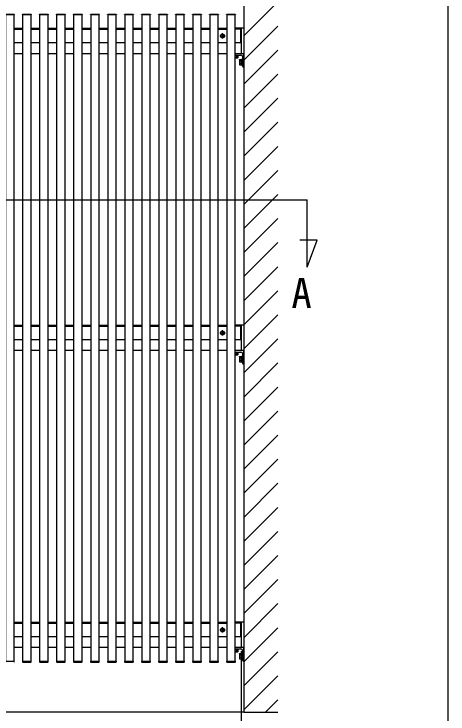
# Model space of a CAD drawing. Units: millimetres, scale not verified. Extents: x -875 to 875, y -1310 to 1300.
# Drawn here: x 747.6 to 875.1, y 859.6 to 1065.2 of the extents above; entities that cross this region are included whole.
import ezdxf
from ezdxf.enums import TextEntityAlignment as Align

# ---------------------------------------------------------------- set-up
doc = ezdxf.new("R2010")
doc.units = ezdxf.units.MM
doc.header["$LTSCALE"] = 4
for name, color, linetype in [('0-2_USER1', 3, 'Continuous'), ('0-4_YKK_12', 2, 'Continuous'), ('0-6_YKK_A1', 4, 'Continuous'), ('0-7_YKK_D', 6, 'Continuous'), ('0-8_YKK_ZWAK', 7, 'Continuous')]:
    doc.layers.add(name, color=color, linetype=linetype)
doc.styles.add('ＭＳ ゴシック', font='')
doc.styles.get('ＭＳ ゴシック').set_extended_font_data('MS Gothic')

msp = doc.modelspace()

# ---------------------------------------------------------------- linework, layer by layer
at = {"layer": '0-4_YKK_12'}
for p in [(611.116, 1010.668), (833.732, 990.828)]:
    msp.add_line(p, (833.732, 1010.67), dxfattribs=at)
msp.add_lwpolyline([(833.732, 990.828), (836.626, 998.778), (831.567, 998.777)], dxfattribs=at)
at = {"layer": '0-6_YKK_A1'}
for p, q in [((815.1, 1080.089), (815.1, 860.089)), ((815.1, 1058.786), (825.1, 1068.786)), ((745.05, 1065.089), (747.65, 1065.089)), ((747.642, 1065.244), (747.65, 1065.089)), ((750.05, 1065.089), (750.058, 1065.244)), ((750.05, 1065.089), (752.65, 1065.089)), ((752.642, 1065.244), (752.65, 1065.089)), ((755.05, 1065.089), (755.058, 1065.244)), ((755.05, 1065.089), (757.65, 1065.089)), ((757.642, 1065.244), (757.65, 1065.089)), ((760.05, 1065.089), (760.058, 1065.244)), ((760.05, 1065.089), (762.65, 1065.089)), ((762.642, 1065.244), (762.65, 1065.089)), ((765.05, 1065.089), (765.058, 1065.244)), ((765.05, 1065.089), (767.65, 1065.089)), ((767.642, 1065.244), (767.65, 1065.089)), ((770.05, 1065.089), (770.058, 1065.244)), ((770.05, 1065.089), (772.65, 1065.089)), ((772.642, 1065.244), (772.65, 1065.089)), ((775.05, 1065.089), (775.058, 1065.244)), ((775.05, 1065.089), (777.65, 1065.089)), ((777.642, 1065.244), (777.65, 1065.089)), ((780.05, 1065.089), (780.058, 1065.244)), ((780.05, 1065.089), (782.65, 1065.089)), ((782.642, 1065.244), (782.65, 1065.089)), ((785.05, 1065.089), (785.058, 1065.244)), ((785.05, 1065.089), (787.65, 1065.089)), ((787.642, 1065.244), (787.65, 1065.089)), ((790.05, 1065.089), (790.058, 1065.244)), ((790.05, 1065.089), (792.65, 1065.089)), ((792.642, 1065.244), (792.65, 1065.089)), ((795.05, 1065.089), (795.058, 1065.244)), ((795.05, 1065.089), (797.65, 1065.089)), ((797.642, 1065.244), (797.65, 1065.089)), ((800.05, 1065.089), (800.058, 1065.244)), ((800.05, 1065.089), (802.65, 1065.089)), ((802.642, 1065.244), (802.65, 1065.089)), ((805.05, 1065.089), (805.058, 1065.244)), ((805.05, 1065.089), (807.65, 1065.089)), ((807.642, 1065.244), (807.65, 1065.089)), ((810.05, 1065.089), (810.058, 1065.244)), ((810.05, 1065.089), (812.65, 1065.089)), ((812.642, 1065.244), (812.65, 1065.089)), ((815.1, 1065.059), (815.1, 1061.119)), ((815.1, 1051.715), (825.1, 1061.715)), ((747.6, 1061.089), (750.1, 1061.089)), ((747.6, 1060.789), (750.1, 1060.789)), ((752.6, 1061.089), (755.1, 1061.089)), ((752.6, 1060.789), (755.1, 1060.789)), ((757.6, 1061.089), (760.1, 1061.089)), ((757.6, 1060.789), (760.1, 1060.789)), ((762.6, 1061.089), (765.1, 1061.089)), ((762.6, 1060.789), (765.1, 1060.789)), ((767.6, 1061.089), (770.1, 1061.089)), ((767.6, 1060.789), (770.1, 1060.789)), ((772.6, 1061.089), (775.1, 1061.089)), ((772.6, 1060.789), (775.1, 1060.789)), ((777.6, 1061.089), (780.1, 1061.089)), ((777.6, 1060.789), (780.1, 1060.789)), ((782.6, 1061.089), (785.1, 1061.089)), ((782.6, 1060.789), (785.1, 1060.789)), ((787.6, 1061.089), (790.1, 1061.089)), ((787.6, 1060.789), (790.1, 1060.789)), ((792.6, 1061.089), (795.1, 1061.089)), ((792.6, 1060.789), (795.1, 1060.789)), ((797.6, 1061.089), (800.1, 1061.089)), ((797.6, 1060.789), (800.1, 1060.789)), ((802.6, 1061.089), (805.1, 1061.089)), ((802.6, 1060.789), (805.1, 1060.789)), ((807.6, 1061.089), (810.1, 1061.089)), ((807.6, 1060.789), (810.1, 1060.789)), ((808.85, 1057.999), (808.85, 1059.579)), ((812.6, 1061.089), (814.35, 1061.089)), ((815.07, 1061.089), (812.6, 1061.089)), ((814.1, 1060.789), (812.6, 1060.789)), ((814.35, 1061.089), (814.35, 1053.589)), ((808.06, 1058.789), (809.64, 1058.789)), ((808.7, 1058.839), (808.6, 1058.839)), ((809, 1058.739), (809.1, 1058.739)), ((750.1, 1056.789), (747.6, 1056.789)), ((755.1, 1056.789), (752.6, 1056.789)), ((760.1, 1056.789), (757.6, 1056.789)), ((765.1, 1056.789), (762.6, 1056.789)), ((770.1, 1056.789), (767.6, 1056.789)), ((775.1, 1056.789), (772.6, 1056.789)), ((780.1, 1056.789), (777.6, 1056.789)), ((785.1, 1056.789), (782.6, 1056.789)), ((790.1, 1056.789), (787.6, 1056.789)), ((795.1, 1056.789), (792.6, 1056.789)), ((800.1, 1056.789), (797.6, 1056.789)), ((805.1, 1056.789), (802.6, 1056.789)), ((810.1, 1056.789), (807.6, 1056.789)), ((750.1, 1053.589), (747.6, 1053.589)), ((755.1, 1053.589), (752.6, 1053.589)), ((760.1, 1053.589), (757.6, 1053.589)), ((765.1, 1053.589), (762.6, 1053.589)), ((770.1, 1053.589), (767.6, 1053.589)), ((775.1, 1053.589), (772.6, 1053.589)), ((780.1, 1053.589), (777.6, 1053.589)), ((785.1, 1053.589), (782.6, 1053.589)), ((790.1, 1053.589), (787.6, 1053.589)), ((795.1, 1053.589), (792.6, 1053.589)), ((800.1, 1053.589), (797.6, 1053.589)), ((805.1, 1053.589), (802.6, 1053.589)), ((810.1, 1053.589), (807.6, 1053.589)), ((814.35, 1053.589), (812.6, 1053.589)), ((815.07, 1053.589), (812.6, 1053.589)), ((812.6, 1053.189), (814.25, 1053.189)), ((815.1, 1044.644), (825.1, 1054.644)), ((815.1, 1049.619), (815.1, 1053.559)), ((813, 1052.869), (812.6, 1052.869)), ((813.351, 1052.869), (812.6, 1052.869)), ((813.25, 1052.319), (812.6, 1052.319)), ((812.975, 1052.869), (812.975, 1052.377)), ((813.25, 1052.319), (813.351, 1052.377)), ((813.351, 1052.869), (813.351, 1052.377)), ((813.79, 1051.764), (813.79, 1050.414)), ((813.833, 1051.465), (814.34, 1051.465)), ((814.34, 1051.859), (814.34, 1050.319)), ((814.34, 1051.859), (814.54, 1051.859)), ((814.34, 1051.839), (814.34, 1050.339)), ((814.7, 1052.739), (814.7, 1049.889)), ((813.79, 1050.414), (813.833, 1050.339)), ((814.34, 1050.713), (813.833, 1050.713)), ((813.833, 1050.339), (814.34, 1050.339)), ((814.34, 1050.319), (814.54, 1050.319)), ((815, 1049.589), (815.07, 1049.589)), ((815.1, 1037.573), (825.1, 1047.573)), ((815.1, 1030.502), (825.1, 1040.502)), ((815.1, 1023.431), (825.1, 1033.431)), ((815.1, 1016.36), (825.1, 1026.36)), ((815.1, 1009.289), (825.1, 1019.289)), ((815.1, 1002.218), (825.1, 1012.218)), ((815.1, 995.147), (825.1, 1005.147)), ((815.1, 988.076), (825.1, 998.076)), ((815.1, 981.005), (825.1, 991.005)), ((815.1, 973.934), (825.1, 983.934)), ((815.1, 977.809), (815.1, 973.869)), ((815.1, 966.863), (825.1, 976.863)), ((747.6, 973.839), (750.1, 973.839)), ((747.6, 973.539), (750.1, 973.539)), ((752.6, 973.839), (755.1, 973.839)), ((752.6, 973.539), (755.1, 973.539)), ((757.6, 973.839), (760.1, 973.839)), ((757.6, 973.539), (760.1, 973.539)), ((762.6, 973.839), (765.1, 973.839)), ((762.6, 973.539), (765.1, 973.539)), ((767.6, 973.839), (770.1, 973.839)), ((767.6, 973.539), (770.1, 973.539)), ((772.6, 973.839), (775.1, 973.839)), ((772.6, 973.539), (775.1, 973.539)), ((777.6, 973.839), (780.1, 973.839)), ((777.6, 973.539), (780.1, 973.539)), ((782.6, 973.839), (785.1, 973.839)), ((782.6, 973.539), (785.1, 973.539)), ((787.6, 973.839), (790.1, 973.839)), ((787.6, 973.539), (790.1, 973.539)), ((792.6, 973.839), (795.1, 973.839)), ((792.6, 973.539), (795.1, 973.539)), ((797.6, 973.839), (800.1, 973.839)), ((797.6, 973.539), (800.1, 973.539)), ((802.6, 973.839), (805.1, 973.839)), ((802.6, 973.539), (805.1, 973.539)), ((807.6, 973.839), (810.1, 973.839)), ((807.6, 973.539), (810.1, 973.539)), ((812.6, 973.839), (814.35, 973.839)), ((815.07, 973.839), (812.6, 973.839)), ((814.1, 973.539), (812.6, 973.539)), ((814.35, 973.839), (814.35, 966.339)), ((808.06, 971.539), (809.64, 971.539)), ((808.7, 971.589), (808.6, 971.589)), ((808.85, 970.749), (808.85, 972.329)), ((809, 971.489), (809.1, 971.489)), ((750.1, 969.539), (747.6, 969.539)), ((755.1, 969.539), (752.6, 969.539)), ((760.1, 969.539), (757.6, 969.539)), ((765.1, 969.539), (762.6, 969.539)), ((770.1, 969.539), (767.6, 969.539)), ((775.1, 969.539), (772.6, 969.539)), ((780.1, 969.539), (777.6, 969.539)), ((785.1, 969.539), (782.6, 969.539)), ((790.1, 969.539), (787.6, 969.539)), ((795.1, 969.539), (792.6, 969.539)), ((800.1, 969.539), (797.6, 969.539)), ((805.1, 969.539), (802.6, 969.539)), ((810.1, 969.539), (807.6, 969.539)), ((815.1, 959.791), (825.1, 969.791)), ((750.1, 966.339), (747.6, 966.339)), ((755.1, 966.339), (752.6, 966.339)), ((760.1, 966.339), (757.6, 966.339)), ((765.1, 966.339), (762.6, 966.339)), ((770.1, 966.339), (767.6, 966.339)), ((775.1, 966.339), (772.6, 966.339)), ((780.1, 966.339), (777.6, 966.339)), ((785.1, 966.339), (782.6, 966.339)), ((790.1, 966.339), (787.6, 966.339)), ((795.1, 966.339), (792.6, 966.339)), ((800.1, 966.339), (797.6, 966.339)), ((805.1, 966.339), (802.6, 966.339)), ((810.1, 966.339), (807.6, 966.339)), ((814.35, 966.339), (812.6, 966.339)), ((815.07, 966.339), (812.6, 966.339)), ((812.6, 965.939), (814.25, 965.939)), ((813, 965.619), (812.6, 965.619)), ((813.351, 965.619), (812.6, 965.619)), ((813.25, 965.069), (812.6, 965.069)), ((812.975, 965.619), (812.975, 965.127)), ((813.25, 965.069), (813.351, 965.127)), ((813.351, 965.619), (813.351, 965.127)), ((814.34, 964.609), (814.34, 963.069)), ((814.34, 964.609), (814.54, 964.609)), ((814.34, 964.589), (814.34, 963.089)), ((814.7, 965.489), (814.7, 962.639)), ((815.1, 962.369), (815.1, 966.309)), ((813.79, 964.514), (813.79, 963.164)), ((813.79, 963.164), (813.833, 963.089)), ((813.833, 964.215), (814.34, 964.215)), ((814.34, 963.463), (813.833, 963.463)), ((813.833, 963.089), (814.34, 963.089)), ((814.34, 963.069), (814.54, 963.069)), ((815.1, 952.72), (825.1, 962.72)), ((815, 962.339), (815.07, 962.339)), ((815.1, 945.649), (825.1, 955.649)), ((815.1, 938.578), (825.1, 948.578)), ((815.1, 931.507), (825.1, 941.507)), ((815.1, 924.436), (825.1, 934.436)), ((815.1, 917.365), (825.1, 927.365)), ((815.1, 910.294), (825.1, 920.294)), ((815.1, 903.223), (825.1, 913.223)), ((815.1, 896.152), (825.1, 906.152)), ((815.1, 889.081), (825.1, 899.081)), ((815.1, 882.01), (825.1, 892.01)), ((815.1, 890.559), (815.1, 886.619)), ((747.6, 886.589), (750.1, 886.589)), ((752.6, 886.589), (755.1, 886.589)), ((757.6, 886.589), (760.1, 886.589)), ((762.6, 886.589), (765.1, 886.589)), ((767.6, 886.589), (770.1, 886.589)), ((772.6, 886.589), (775.1, 886.589)), ((777.6, 886.589), (780.1, 886.589)), ((782.6, 886.589), (785.1, 886.589)), ((787.6, 886.589), (790.1, 886.589)), ((792.6, 886.589), (795.1, 886.589)), ((797.6, 886.589), (800.1, 886.589)), ((802.6, 886.589), (805.1, 886.589)), ((807.6, 886.589), (810.1, 886.589)), ((812.6, 886.589), (814.35, 886.589)), ((815.07, 886.589), (812.6, 886.589)), ((814.35, 886.589), (814.35, 879.089)), ((747.6, 886.289), (750.1, 886.289)), ((752.6, 886.289), (755.1, 886.289)), ((757.6, 886.289), (760.1, 886.289)), ((762.6, 886.289), (765.1, 886.289)), ((767.6, 886.289), (770.1, 886.289)), ((772.6, 886.289), (775.1, 886.289)), ((777.6, 886.289), (780.1, 886.289)), ((782.6, 886.289), (785.1, 886.289)), ((787.6, 886.289), (790.1, 886.289)), ((792.6, 886.289), (795.1, 886.289)), ((797.6, 886.289), (800.1, 886.289)), ((802.6, 886.289), (805.1, 886.289)), ((807.6, 886.289), (810.1, 886.289)), ((808.7, 884.339), (808.6, 884.339)), ((808.85, 883.499), (808.85, 885.079)), ((814.1, 886.289), (812.6, 886.289)), ((815.1, 874.939), (825.1, 884.939)), ((750.1, 882.289), (747.6, 882.289)), ((755.1, 882.289), (752.6, 882.289)), ((760.1, 882.289), (757.6, 882.289)), ((765.1, 882.289), (762.6, 882.289)), ((770.1, 882.289), (767.6, 882.289)), ((775.1, 882.289), (772.6, 882.289)), ((780.1, 882.289), (777.6, 882.289)), ((785.1, 882.289), (782.6, 882.289)), ((790.1, 882.289), (787.6, 882.289)), ((795.1, 882.289), (792.6, 882.289)), ((800.1, 882.289), (797.6, 882.289)), ((805.1, 882.289), (802.6, 882.289)), ((810.1, 882.289), (807.6, 882.289)), ((808.06, 884.289), (809.64, 884.289)), ((809, 884.239), (809.1, 884.239)), ((750.1, 879.089), (747.6, 879.089)), ((755.1, 879.089), (752.6, 879.089)), ((760.1, 879.089), (757.6, 879.089)), ((765.1, 879.089), (762.6, 879.089)), ((770.1, 879.089), (767.6, 879.089)), ((775.1, 879.089), (772.6, 879.089)), ((780.1, 879.089), (777.6, 879.089)), ((785.1, 879.089), (782.6, 879.089)), ((790.1, 879.089), (787.6, 879.089)), ((795.1, 879.089), (792.6, 879.089)), ((800.1, 879.089), (797.6, 879.089)), ((805.1, 879.089), (802.6, 879.089)), ((810.1, 879.089), (807.6, 879.089)), ((814.35, 879.089), (812.6, 879.089)), ((815.07, 879.089), (812.6, 879.089)), ((812.6, 878.689), (814.25, 878.689)), ((813, 878.369), (812.6, 878.369)), ((813.351, 878.369), (812.6, 878.369)), ((812.975, 878.369), (812.975, 877.877)), ((813.351, 878.369), (813.351, 877.877)), ((814.7, 878.239), (814.7, 875.389)), ((815.1, 875.119), (815.1, 879.059)), ((813.25, 877.819), (812.6, 877.819)), ((813.25, 877.819), (813.351, 877.877)), ((813.79, 877.264), (813.79, 875.914)), ((813.833, 876.965), (814.34, 876.965)), ((814.34, 876.213), (813.833, 876.213)), ((814.34, 877.359), (814.34, 875.819)), ((814.34, 877.359), (814.54, 877.359)), ((814.34, 877.339), (814.34, 875.839)), ((815.1, 867.868), (825.1, 877.868)), ((745.05, 875.089), (747.65, 875.089)), ((747.642, 874.934), (747.65, 875.089)), ((750.05, 875.089), (752.65, 875.089)), ((750.05, 875.089), (750.058, 874.934)), ((750.158, 874.839), (752.542, 874.839)), ((752.642, 874.934), (752.65, 875.089)), ((755.05, 875.089), (757.65, 875.089)), ((755.05, 875.089), (755.058, 874.934)), ((755.158, 874.839), (757.542, 874.839)), ((757.642, 874.934), (757.65, 875.089)), ((760.05, 875.089), (762.65, 875.089)), ((760.05, 875.089), (760.058, 874.934)), ((760.158, 874.839), (762.542, 874.839)), ((762.642, 874.934), (762.65, 875.089)), ((765.05, 875.089), (767.65, 875.089)), ((765.05, 875.089), (765.058, 874.934)), ((765.158, 874.839), (767.542, 874.839)), ((767.642, 874.934), (767.65, 875.089)), ((770.05, 875.089), (772.65, 875.089)), ((770.05, 875.089), (770.058, 874.934)), ((770.158, 874.839), (772.542, 874.839)), ((772.642, 874.934), (772.65, 875.089)), ((775.05, 875.089), (777.65, 875.089)), ((775.05, 875.089), (775.058, 874.934)), ((775.158, 874.839), (777.542, 874.839)), ((777.642, 874.934), (777.65, 875.089)), ((780.05, 875.089), (782.65, 875.089)), ((780.05, 875.089), (780.058, 874.934)), ((780.158, 874.839), (782.542, 874.839)), ((782.642, 874.934), (782.65, 875.089)), ((785.05, 875.089), (787.65, 875.089)), ((785.05, 875.089), (785.058, 874.934)), ((785.158, 874.839), (787.542, 874.839)), ((787.642, 874.934), (787.65, 875.089)), ((790.05, 875.089), (792.65, 875.089)), ((790.05, 875.089), (790.058, 874.934)), ((790.158, 874.839), (792.542, 874.839)), ((792.642, 874.934), (792.65, 875.089)), ((795.05, 875.089), (797.65, 875.089)), ((795.05, 875.089), (795.058, 874.934)), ((795.158, 874.839), (797.542, 874.839)), ((797.642, 874.934), (797.65, 875.089)), ((800.05, 875.089), (802.65, 875.089)), ((800.05, 875.089), (800.058, 874.934)), ((800.158, 874.839), (802.542, 874.839)), ((802.642, 874.934), (802.65, 875.089)), ((805.05, 875.089), (807.65, 875.089)), ((805.05, 875.089), (805.058, 874.934)), ((805.158, 874.839), (807.542, 874.839)), ((807.642, 874.934), (807.65, 875.089)), ((810.05, 875.089), (812.65, 875.089)), ((810.05, 875.089), (810.058, 874.934)), ((810.158, 874.839), (812.542, 874.839)), ((812.642, 874.934), (812.65, 875.089)), ((813.79, 875.914), (813.833, 875.839)), ((813.833, 875.839), (814.34, 875.839)), ((814.34, 875.819), (814.54, 875.819)), ((815, 875.089), (815.07, 875.089)), ((815.1, 860.796), (825.1, 870.796)), ((821.464, 860.089), (825.1, 863.725)), ((815.1, 860.089), (605.173, 860.089)), ((815.1, 860.089), (825.1, 860.089))]:
    msp.add_line(p, q, dxfattribs=at)
for points in [[(745.1, 875.089), (747.6, 875.089), (747.6, 1065.089), (745.1, 1065.089)], [(750.1, 875.089), (752.6, 875.089), (752.6, 1065.089), (750.1, 1065.089)], [(755.1, 875.089), (757.6, 875.089), (757.6, 1065.089), (755.1, 1065.089)], [(760.1, 875.089), (762.6, 875.089), (762.6, 1065.089), (760.1, 1065.089)], [(765.1, 875.089), (767.6, 875.089), (767.6, 1065.089), (765.1, 1065.089)], [(770.1, 875.089), (772.6, 875.089), (772.6, 1065.089), (770.1, 1065.089)], [(775.1, 875.089), (777.6, 875.089), (777.6, 1065.089), (775.1, 1065.089)], [(780.1, 875.089), (782.6, 875.089), (782.6, 1065.089), (780.1, 1065.089)], [(785.1, 875.089), (787.6, 875.089), (787.6, 1065.089), (785.1, 1065.089)], [(790.1, 875.089), (792.6, 875.089), (792.6, 1065.089), (790.1, 1065.089)], [(795.1, 875.089), (797.6, 875.089), (797.6, 1065.089), (795.1, 1065.089)], [(800.1, 875.089), (802.6, 875.089), (802.6, 1065.089), (800.1, 1065.089)], [(805.1, 875.089), (807.6, 875.089), (807.6, 1065.089), (805.1, 1065.089)], [(810.1, 875.089), (812.6, 875.089), (812.6, 1065.089), (810.1, 1065.089)], [(814.7, 1050.239), (814.7, 1051.939), (814.54, 1051.939), (814.54, 1050.239)], [(814.7, 962.989), (814.7, 964.689), (814.54, 964.689), (814.54, 962.989)], [(814.7, 875.739), (814.7, 877.439), (814.54, 877.439), (814.54, 875.739)]]:
    msp.add_lwpolyline(points, close=True, dxfattribs=at)
for points in [[(814.1, 1060.789), (814.1, 1056.789), (812.6, 1056.789)], [(808.6, 1058.839), (808.6, 1058.739), (808.7, 1058.739)], [(808.9, 1058.939), (808.9, 1059.039), (808.8, 1059.039), (808.8, 1058.939)], [(808.8, 1058.639), (808.8, 1058.539), (808.9, 1058.539), (808.9, 1058.639)], [(809.1, 1058.739), (809.1, 1058.839), (809, 1058.839)], [(812.6, 1053.189), (813.45, 1053.189), (813.45, 1053.029), (812.6, 1053.029), (813.305, 1053.029), (813.305, 1052.869), (812.6, 1052.869)], [(813.79, 1051.764), (813.833, 1051.839), (814.34, 1051.839)], [(814.1, 973.539), (814.1, 969.539), (812.6, 969.539)], [(808.6, 971.589), (808.6, 971.489), (808.7, 971.489)], [(808.9, 971.689), (808.9, 971.789), (808.8, 971.789), (808.8, 971.689)], [(808.8, 971.389), (808.8, 971.289), (808.9, 971.289), (808.9, 971.389)], [(809.1, 971.489), (809.1, 971.589), (809, 971.589)], [(812.6, 965.939), (813.45, 965.939), (813.45, 965.779), (812.6, 965.779), (813.305, 965.779), (813.305, 965.619), (812.6, 965.619)], [(813.79, 964.514), (813.833, 964.589), (814.34, 964.589)], [(808.6, 884.339), (808.6, 884.239), (808.7, 884.239)], [(808.9, 884.439), (808.9, 884.539), (808.8, 884.539), (808.8, 884.439)], [(809.1, 884.239), (809.1, 884.339), (809, 884.339)], [(814.1, 886.289), (814.1, 882.289), (812.6, 882.289)], [(808.8, 884.139), (808.8, 884.039), (808.9, 884.039), (808.9, 884.139)], [(812.6, 878.689), (813.45, 878.689), (813.45, 878.529), (812.6, 878.529), (813.305, 878.529), (813.305, 878.369), (812.6, 878.369)], [(813.79, 877.264), (813.833, 877.339), (814.34, 877.339)]]:
    msp.add_lwpolyline(points, dxfattribs=at)
for centre in [(808.85, 1058.789), (808.85, 971.539), (808.85, 884.289)]:
    msp.add_circle(centre, 0.59, dxfattribs=at)
for centre, radius, start, end in [((815.07, 1061.119), 0.03, 270, 360), ((808.7, 1058.939), 0.1, 270, 0), ((808.7, 1058.639), 0.1, 0, 90), ((809, 1058.939), 0.1, 180, 270), ((809, 1058.639), 0.1, 90, 180), ((814.25, 1052.739), 0.45, 0, 90), ((815.07, 1053.559), 0.03, 0, 90), ((812.6, 1053.561), 1.242, 270, 287.58795), ((813.163, 1052.651), 0.332, 235.61575, 304.38425), ((814.216, 1051.652), 0.426, 153.93616, 206.06384), ((815.443, 1051.089), 1.653, 166.85543, 193.14457), ((814.216, 1050.526), 0.426, 153.93616, 206.06384), ((815, 1049.889), 0.3, 180, 270), ((815.07, 1049.619), 0.03, 270, 0), ((815.07, 973.869), 0.03, 270, 360), ((808.7, 971.689), 0.1, 270, 0), ((808.7, 971.389), 0.1, 0, 90), ((809, 971.689), 0.1, 180, 270), ((809, 971.389), 0.1, 90, 180), ((812.6, 966.311), 1.242, 270, 287.58795), ((813.163, 965.401), 0.332, 235.61575, 304.38425), ((814.216, 964.402), 0.426, 153.93616, 206.06384), ((814.25, 965.489), 0.45, 0, 90), ((815.07, 966.309), 0.03, 0, 90), ((815.443, 963.839), 1.653, 166.85543, 193.14457), ((814.216, 963.276), 0.426, 153.93616, 206.06384), ((815, 962.639), 0.3, 180, 270), ((815.07, 962.369), 0.03, 270, 0), ((815.07, 886.619), 0.03, 270, 360), ((808.7, 884.439), 0.1, 270, 0), ((809, 884.439), 0.1, 180, 270), ((808.7, 884.139), 0.1, 0, 90), ((809, 884.139), 0.1, 90, 180), ((814.25, 878.239), 0.45, 0, 90), ((815.07, 879.059), 0.03, 0, 90), ((812.6, 879.061), 1.242, 270, 287.58795), ((813.163, 878.151), 0.332, 235.61575, 304.38425), ((814.216, 877.152), 0.426, 153.93616, 206.06384), ((815.443, 876.589), 1.653, 166.85543, 193.14457), ((814.216, 876.026), 0.426, 153.93616, 206.06384), ((747.542, 874.939), 0.1, 270, 357), ((750.158, 874.939), 0.1, 183, 270), ((752.542, 874.939), 0.1, 270, 357), ((755.158, 874.939), 0.1, 183, 270), ((757.542, 874.939), 0.1, 270, 357), ((760.158, 874.939), 0.1, 183, 270), ((762.542, 874.939), 0.1, 270, 357), ((765.158, 874.939), 0.1, 183, 270), ((767.542, 874.939), 0.1, 270, 357), ((770.158, 874.939), 0.1, 183, 270), ((772.542, 874.939), 0.1, 270, 357), ((775.158, 874.939), 0.1, 183, 270), ((777.542, 874.939), 0.1, 270, 357), ((780.158, 874.939), 0.1, 183, 270), ((782.542, 874.939), 0.1, 270, 357), ((785.158, 874.939), 0.1, 183, 270), ((787.542, 874.939), 0.1, 270, 357), ((790.158, 874.939), 0.1, 183, 270), ((792.542, 874.939), 0.1, 270, 357), ((795.158, 874.939), 0.1, 183, 270), ((797.542, 874.939), 0.1, 270, 357), ((800.158, 874.939), 0.1, 183, 270), ((802.542, 874.939), 0.1, 270, 357), ((805.158, 874.939), 0.1, 183, 270), ((807.542, 874.939), 0.1, 270, 357), ((810.158, 874.939), 0.1, 183, 270), ((812.542, 874.939), 0.1, 270, 357), ((815, 875.389), 0.3, 180, 270), ((815.07, 875.119), 0.03, 270, 0)]:
    msp.add_arc(centre, radius, start, end, dxfattribs=at)
at = {"layer": '0-7_YKK_D'}
msp.add_line((814.35, 878.089), (814.35, 819.089), dxfattribs=at)
at = {"layer": '0-8_YKK_ZWAK'}
msp.add_lwpolyline([(-874.9, -1310), (875.1, -1310), (875.1, 1240)], dxfattribs=at)

# ---------------------------------------------------------------- texts
at = {"layer": '0-2_USER1', "style": 'ＭＳ ゴシック'}
msp.add_text('A', height=8.798, dxfattribs=at).set_placement((829.076, 976.24), align=Align.BOTTOM_LEFT)

doc.saveas('drawing.dxf')
